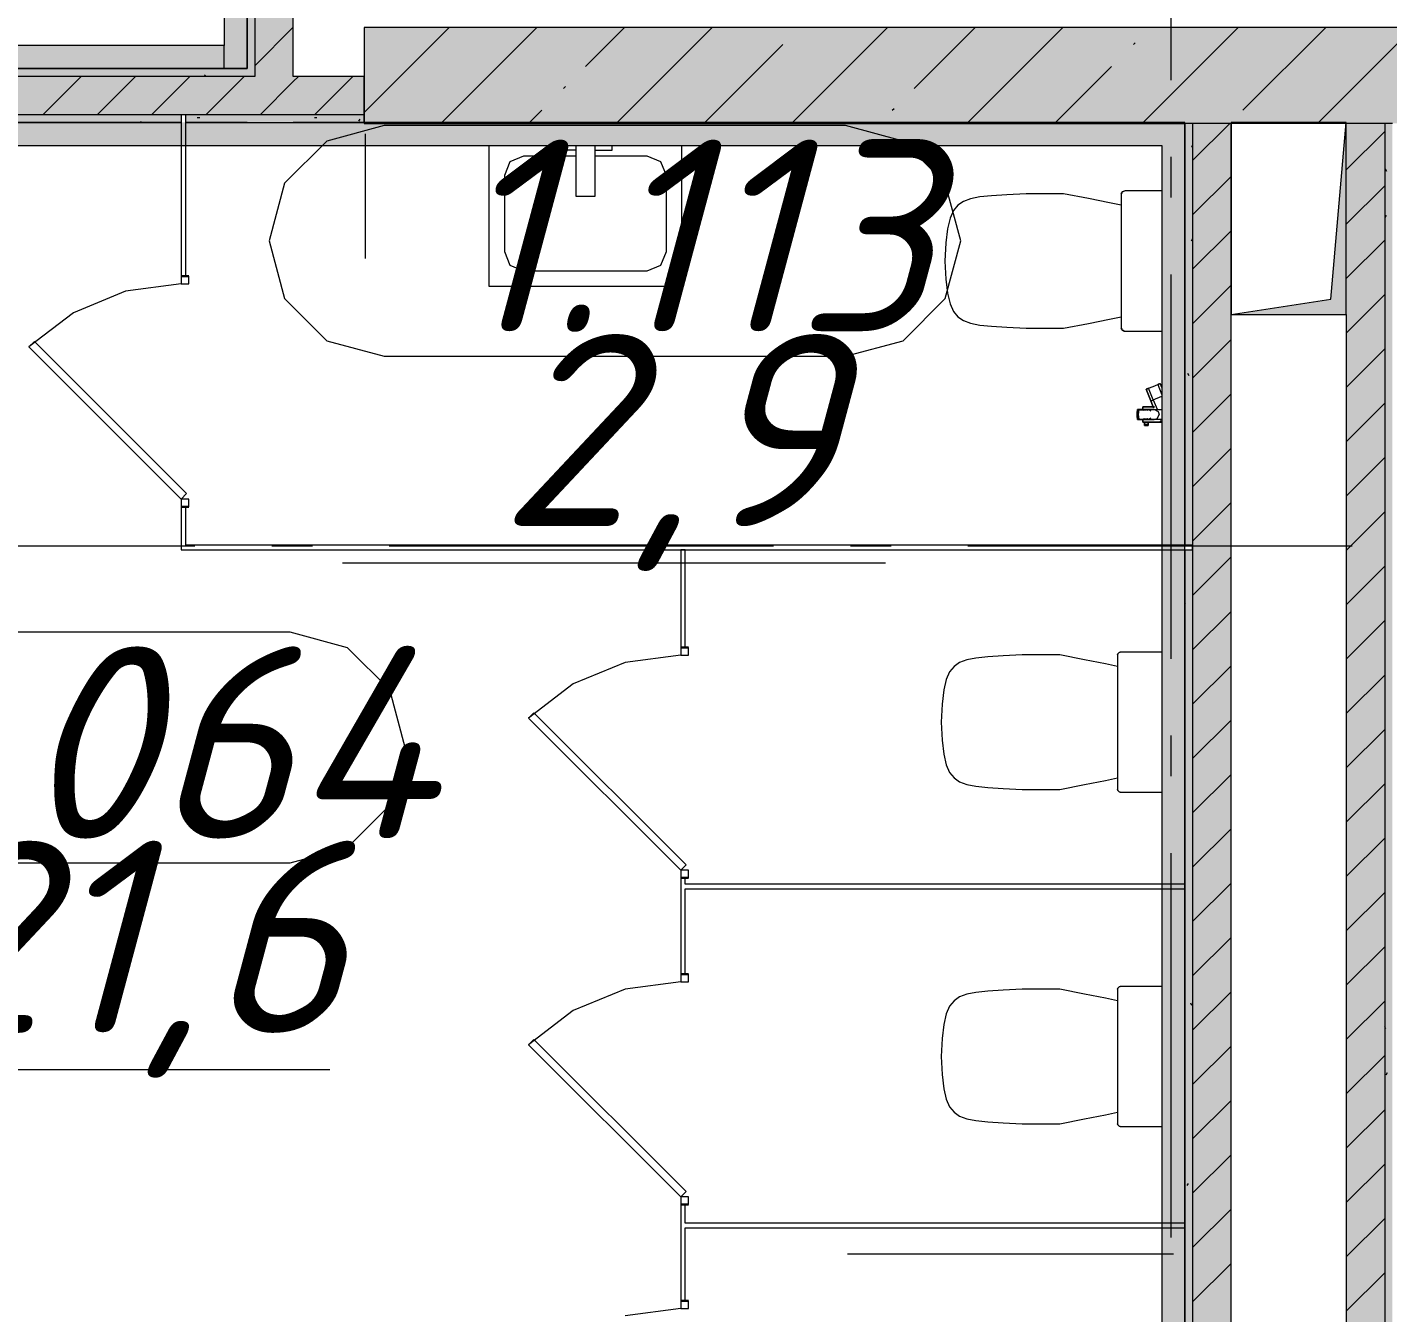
# Model space of a CAD drawing. Header units: millimetres. Extents: x -537608 to 253996, y -217170 to 186033.
# Drawn here: x -358903 to -355363, y -210244 to -206899 of the extents above; entities that cross this region are included whole.
import ezdxf

# ---------------------------------------------------------------- set-up
doc = ezdxf.new("R2010")
doc.units = ezdxf.units.MM
doc.layers.add('PDF _Геометрия', color=7, linetype='Continuous')
doc.layers.add('PDF _Текст', color=7, linetype='Continuous')
doc.layers.add('PDF _Сплошная заливка', color=7, linetype='Continuous', true_color=0xffffff)
doc.styles.add('PDF ISOCPEUR Italic', font='isocpeui.ttf')

msp = doc.modelspace()

# ---------------------------------------------------------------- hatches: boundary and pattern name
at = {"layer": 'PDF _Сплошная заливка', "transparency": 33554559}
for points in [[(-358310.864, -207127.0692), (-358210.8636, -207127.0692), (-358210.8636, -204249.6538), (-358310.864, -204249.6538), (-358310.864, -207027.0688)], [(-355471.0822, -207149.6537), (-355470.8583, -207149.6537), (-353126.1959, -207147.0659), (-353126.1959, -206899.6569), (-358026.2004, -206899.6569), (-358026.2004, -207149.6537), (-355510.8603, -207149.6537)], [(-355870.8601, -211749.6569), (-355770.8597, -211749.6569), (-355770.8597, -207149.6537), (-355870.8601, -207149.6537), (-355870.8601, -211396.9426)], [(-355470.8583, -211749.6569), (-355376.1973, -211749.6569), (-355376.1973, -211499.6558), (-355370.8579, -211499.6558), (-355370.8579, -207149.6537), (-355470.8583, -207149.6537), (-355470.8583, -211099.6583)], [(-355370.8579, -211499.6558), (-355350.8613, -211499.6558), (-355350.8613, -207149.6537), (-355370.8579, -207149.6537), (-355370.8579, -211232.1684)]]:
    msp.add_hatch(color=256, dxfattribs=at).paths.add_polyline_path(points)
at = {"layer": 'PDF _Сплошная заливка', "true_color": 0xb32d2d, "transparency": 33554559}
h = msp.add_hatch(color=15, dxfattribs=at)
h.paths.add_polyline_path([(-358390.8592, -207007.0678), (-358330.8606, -207007.0678), (-358330.8606, -206713.689), (-358390.8592, -206713.689), (-358390.8592, -206947.065)], flags=0)
h.paths.add_polyline_path([(-358377.1234, -204513.6879), (-358330.8606, -204513.6879), (-358330.8606, -204309.6524), (-358390.8592, -204309.6524), (-358390.8592, -204513.6879)], flags=0)
at = {"layer": 'PDF _Сплошная заливка', "true_color": 0x2254ff, "transparency": 33554559}
h = msp.add_hatch(color=160, dxfattribs=at)
h.paths.add_polyline_path([(-358390.8592, -207007.0678), (-358390.8592, -206947.065), (-359040.8621, -206947.065), (-359040.8621, -207007.0678)], flags=0)
h.paths.add_polyline_path([(-359990.8577, -207007.0678), (-359990.8577, -206947.065), (-360226.2015, -206947.065), (-360226.2015, -207007.0678), (-360063.662, -207007.0678)], flags=0)
at = {"layer": 'PDF _Сплошная заливка', "transparency": 33554559}
h = msp.add_hatch(color=256, dxfattribs=at)
h.paths.add_polyline_path([(-358330.8606, -207027.0688), (-358330.8606, -207007.0678), (-359040.8621, -207007.0678), (-359040.8621, -207027.0688), (-358377.1234, -207027.0688)], flags=0)
h.paths.add_polyline_path([(-359990.8577, -207027.0688), (-359990.8577, -207007.0678), (-360226.2015, -207007.0678), (-360226.2015, -207027.0688), (-360063.662, -207027.0688)], flags=0)
h = msp.add_hatch(color=256, dxfattribs=at)
h.paths.add_polyline_path([(-358310.864, -207127.0692), (-358310.864, -207027.0688), (-359040.8621, -207027.0688), (-359040.8621, -207127.0692), (-358330.8606, -207127.0692)], flags=0)
h.paths.add_polyline_path([(-360063.662, -207127.0692), (-359990.8577, -207127.0692), (-359990.8577, -207027.0688), (-360226.2015, -207027.0688), (-360226.2015, -207127.0692)], flags=0)
h = msp.add_hatch(color=256, dxfattribs=at)
h.paths.add_polyline_path([(-360063.662, -207147.0659), (-359990.8577, -207147.0659), (-359990.8577, -207127.0692), (-360226.2015, -207127.0692), (-360226.2015, -207147.0659)], flags=0)
h.paths.add_polyline_path([(-358310.864, -207147.0659), (-358210.8636, -207147.0659), (-358210.8636, -207127.0692), (-358490.8597, -207127.0692), (-358490.8597, -207147.0659), (-358330.8606, -207147.0659)], flags=0)
h.paths.add_polyline_path([(-358502.8559, -207147.0659), (-358502.8559, -207127.0692), (-359040.8621, -207127.0692), (-359040.8621, -207147.0659)], flags=0)
at = {"layer": 'PDF _Сплошная заливка', "true_color": 0x2254ff, "transparency": 33554559}
h = msp.add_hatch(color=160, dxfattribs=at)
h.paths.add_polyline_path([(-355890.8568, -207207.0687), (-355890.8568, -207147.0659), (-359040.8621, -207147.0659), (-359040.8621, -207207.0687), (-355950.8553, -207207.0687)], flags=0)
h.paths.add_polyline_path([(-359990.8577, -207207.0687), (-359990.8577, -207147.0659), (-360226.2015, -207147.0659), (-360226.2015, -207207.0687), (-360063.662, -207207.0687)], flags=0)

# ---------------------------------------------------------------- linework, layer by layer
at = {"layer": 'PDF _Геометрия', "lineweight": 9}
for p, q in [((-358310.864, -204249.6538), (-358310.864, -207027.0688)), ((-358210.8636, -207027.0688), (-358210.8636, -204899.6524)), ((-358390.8592, -206713.689), (-358390.8592, -206947.065)), ((-358330.8606, -206713.689), (-358330.8606, -207007.0678)), ((-358330.8606, -207007.0678), (-358330.8606, -206713.689)), ((-358310.864, -206999.4206), (-358210.8636, -206899.4201)), ((-358026.2004, -207120.7653), (-357805.0919, -206899.6569)), ((-353246.2016, -206899.6569), (-358026.2004, -206899.6569)), ((-358026.2004, -206899.6569), (-358026.2004, -207027.0688)), ((-357826.9917, -207149.6537), (-357576.9906, -206899.6569)), ((-357450.6036, -207001.3668), (-357348.8894, -206899.6569)), ((-357370.7979, -207149.6537), (-357120.7968, -206899.6569)), ((-356914.5954, -207149.6537), (-356664.5943, -206899.6569)), ((-356595.2347, -207058.39), (-356436.5017, -206899.6569)), ((-356458.4014, -207149.6537), (-356208.4004, -206899.6569)), ((-356002.199, -207149.6537), (-355752.2065, -206899.6569)), ((-355739.8658, -207115.4174), (-355524.1052, -206899.6569)), ((-355546.0051, -207149.6537), (-355296.004, -206899.6569)), ((-358390.8592, -206947.065), (-359040.8621, -206947.065)), ((-358390.8592, -207007.0678), (-358390.8592, -206947.065)), ((-357142.6966, -207149.6537), (-356937.3822, -206944.3436)), ((-356024.9859, -206944.3436), (-356020.2493, -206939.6028)), ((-358390.8592, -207007.0678), (-359040.8621, -207007.0678)), ((-359040.8621, -207007.0678), (-358390.8592, -207007.0678)), ((-358330.8606, -207007.0678), (-358390.8592, -207007.0678)), ((-358390.8592, -207007.0678), (-358330.8606, -207007.0678)), ((-356230.3002, -207149.6537), (-356082.0133, -207001.3668)), ((-358330.8606, -207027.0688), (-359040.8621, -207027.0688)), ((-358862.7697, -207127.0692), (-358762.7693, -207027.0688)), ((-358721.355, -207127.0692), (-358621.3545, -207027.0688)), ((-358579.9317, -207127.0692), (-358479.9312, -207027.0688)), ((-358438.5084, -207127.0692), (-358338.508, -207027.0688)), ((-358310.864, -207027.0688), (-358330.8606, -207027.0688)), ((-358297.0851, -207127.0692), (-358210.8636, -207040.8391)), ((-358210.8636, -207040.8391), (-358197.0847, -207027.0688)), ((-358026.2004, -207027.0688), (-358210.8636, -207027.0688)), ((-358155.6618, -207127.0692), (-358055.6614, -207027.0688)), ((-358026.2004, -207127.0692), (-358026.2004, -207027.0688)), ((-358026.2004, -207027.0688), (-358026.2004, -207127.0692)), ((-357507.6311, -207058.39), (-357502.8859, -207053.6491)), ((-356652.2621, -207115.4174), (-356647.517, -207110.6766)), ((-358502.8559, -207127.0692), (-359040.8621, -207127.0692)), ((-359040.8621, -207147.0659), (-358502.8559, -207147.0659)), ((-358502.8559, -207147.0659), (-359040.8621, -207147.0659)), ((-358490.8597, -207127.0692), (-358502.8559, -207127.0692)), ((-358490.8597, -207127.0692), (-358502.8559, -207127.0692)), ((-358502.8559, -207127.0692), (-358502.8559, -207147.0659)), ((-358502.8559, -207147.0659), (-358502.8559, -207547.0676)), ((-358330.8606, -207127.0692), (-358490.8597, -207127.0692)), ((-358490.8597, -207147.0659), (-358490.8597, -207127.0692)), ((-358330.8606, -207147.0659), (-358490.8597, -207147.0659)), ((-358490.8597, -207147.0659), (-358330.8606, -207147.0659)), ((-358490.8597, -207547.0676), (-358490.8597, -207147.0659)), ((-358310.864, -207127.0692), (-358330.8606, -207127.0692)), ((-358330.8606, -207147.0659), (-358310.864, -207147.0659)), ((-358210.8636, -207127.0692), (-358310.864, -207127.0692)), ((-358310.864, -207147.0659), (-358210.8636, -207147.0659)), ((-358026.2004, -207127.0692), (-358210.8636, -207127.0692)), ((-355890.8568, -207147.0659), (-358210.8636, -207147.0659)), ((-358210.8636, -207147.0659), (-358026.2004, -207147.0659)), ((-358026.2004, -207147.0659), (-358026.2004, -207127.0692)), ((-358026.2004, -207127.0692), (-358026.2004, -207147.0659)), ((-358026.2004, -207147.0659), (-358026.2004, -207149.6537)), ((-357598.8905, -207149.6537), (-357564.6499, -207115.4174)), ((-355890.8568, -207207.0687), (-355890.8568, -207147.0659)), ((-358026.2004, -207149.6537), (-355890.8568, -207149.6537)), ((-358024.3488, -207177.0651), (-358024.3488, -207500.6542)), ((-355870.8601, -207149.6537), (-355890.8568, -207149.6537)), ((-355890.8568, -207149.6537), (-355890.8568, -208247.0664)), ((-355870.8601, -207246.4247), (-355774.0891, -207149.6537)), ((-355770.8597, -207149.6537), (-355870.8601, -207149.6537)), ((-355870.8601, -207149.6537), (-355870.8601, -208247.0664)), ((-355770.8597, -211749.6569), (-355770.8597, -207149.6537)), ((-355470.8583, -207149.6537), (-355770.8597, -207149.6537)), ((-355370.8579, -207149.6537), (-355470.8583, -207149.6537)), ((-355470.8583, -207270.6885), (-355370.8579, -207170.6881)), ((-355350.8613, -207149.6537), (-355370.8579, -207149.6537)), ((-355370.8579, -207149.6537), (-355370.8579, -211499.6558)), ((-359040.8621, -207207.0687), (-355950.8553, -207207.0687)), ((-355950.8553, -207207.0687), (-355950.8553, -211689.6583)), ((-355890.8568, -211749.6569), (-355890.8568, -207207.0687)), ((-355870.8601, -207387.8437), (-355770.8597, -207287.8476)), ((-355470.8583, -207412.1118), (-355370.8579, -207312.1114)), ((-355870.8601, -207529.267), (-355770.8597, -207429.2665)), ((-355470.8583, -207553.5308), (-355370.8579, -207453.5303)), ((-358502.8559, -207567.0686), (-358647.8014, -207586.1481)), ((-358502.8559, -207547.0676), (-358502.8559, -207567.0686)), ((-358502.8559, -207567.0686), (-358482.8593, -207567.0686)), ((-358482.8593, -207567.0686), (-358482.8593, -207547.0676)), ((-355870.8601, -207670.6903), (-355770.8597, -207570.6899)), ((-358647.8014, -207586.1481), (-358782.8606, -207642.0948)), ((-355470.8583, -207694.9541), (-355370.8579, -207594.9537)), ((-358782.8606, -207642.0948), (-358898.836, -207731.0893)), ((-355470.8583, -207647.068), (-355470.8583, -210599.656)), ((-355870.8601, -207812.1093), (-355770.8597, -207712.1089)), ((-358884.6954, -207716.9444), (-358898.836, -207731.0893)), ((-358898.836, -207731.0893), (-358502.8559, -208127.0694)), ((-358488.7153, -208112.9244), (-358884.6954, -207716.9444)), ((-355470.8583, -207836.3731), (-355370.8579, -207736.3727)), ((-355870.8601, -207953.5326), (-355770.8597, -207853.5321)), ((-355470.8583, -207977.7964), (-355370.8579, -207877.7959)), ((-355870.8601, -208094.9515), (-355770.8597, -207994.9511)), ((-355470.8583, -208119.2153), (-355370.8579, -208019.2149)), ((-358502.8559, -208127.0694), (-358488.7153, -208112.9244)), ((-358482.8593, -208127.0694), (-358502.8559, -208127.0694)), ((-358502.8559, -208127.0694), (-358502.8559, -208147.066)), ((-358482.8593, -208147.066), (-358482.8593, -208127.0694)), ((-355870.8601, -208236.3749), (-355770.8597, -208136.3744)), ((-358502.8559, -208147.066), (-358502.8559, -208247.0664)), ((-358490.8597, -208247.0664), (-358490.8597, -208147.066)), ((-355470.8583, -208260.6386), (-355370.8579, -208160.6382)), ((-358502.8559, -208247.0664), (-358502.8559, -208259.067)), ((-355890.8568, -208247.0664), (-358490.8597, -208247.0664)), ((-355870.8601, -208247.0664), (-355890.8568, -208247.0664)), ((-355870.8601, -208247.0664), (-355870.8601, -208259.067)), ((-355870.8601, -208259.067), (-355870.8601, -208247.0664)), ((-358502.8559, -208259.067), (-355890.8568, -208259.067)), ((-357190.8625, -208259.067), (-357202.8588, -208259.067)), ((-357202.8588, -208259.067), (-357202.8588, -208513.0683)), ((-357190.8625, -208513.0683), (-357190.8625, -208259.067)), ((-355890.8568, -208259.067), (-355890.8568, -211749.6569)), ((-355890.8568, -208259.067), (-355870.8601, -208259.067)), ((-355870.8601, -208259.067), (-355870.8601, -211749.6569)), ((-355870.8601, -208377.7939), (-355770.8597, -208277.7977)), ((-355470.8583, -208402.0577), (-355370.8579, -208302.0615)), ((-355870.8601, -208519.2171), (-355770.8597, -208419.2167)), ((-355470.8583, -208543.4809), (-355370.8579, -208443.4805)), ((-357202.8588, -208513.0683), (-357202.8588, -208533.0692)), ((-357182.8621, -208533.0692), (-357182.8621, -208513.0683)), ((-357347.7957, -208552.1487), (-357482.8635, -208608.0954)), ((-357202.8588, -208533.0692), (-357347.7957, -208552.1487)), ((-357202.8588, -208533.0692), (-357182.8621, -208533.0692)), ((-355870.8601, -208660.6404), (-355770.8597, -208560.6399)), ((-355470.8583, -208684.9042), (-355370.8579, -208584.9038)), ((-357482.8635, -208608.0954), (-357598.8389, -208697.09)), ((-357584.6982, -208682.945), (-357598.8389, -208697.09)), ((-357598.8389, -208697.09), (-357202.8588, -209093.07)), ((-357188.7182, -209078.9251), (-357584.6982, -208682.945)), ((-355870.8601, -208802.0594), (-355770.8597, -208702.059)), ((-355470.8583, -208826.3232), (-355370.8579, -208726.3228)), ((-355870.8601, -208943.4827), (-355770.8597, -208843.4823)), ((-355470.8583, -208967.7465), (-355370.8579, -208867.7461)), ((-355870.8601, -209084.9017), (-355770.8597, -208984.9012)), ((-355470.8583, -209109.1655), (-355370.8579, -209009.1651)), ((-357202.8588, -209093.07), (-357188.7182, -209078.9251)), ((-357182.8621, -209093.07), (-357202.8588, -209093.07)), ((-357202.8588, -209093.07), (-357202.8588, -209113.0667)), ((-357182.8621, -209113.0667), (-357182.8621, -209093.07)), ((-357202.8588, -209113.0667), (-357202.8588, -209363.0677)), ((-357190.8625, -209129.0674), (-357190.8625, -209113.0667)), ((-355890.8568, -209129.0674), (-357190.8625, -209129.0674)), ((-355890.8568, -209141.0679), (-355890.8568, -209129.0674)), ((-355870.8601, -209226.325), (-355770.8597, -209126.3245)), ((-357190.8625, -209363.0677), (-357190.8625, -209141.0679)), ((-357190.8625, -209141.0679), (-355890.8568, -209141.0679)), ((-355470.8583, -209250.5888), (-355370.8579, -209150.5883)), ((-355870.8601, -209367.744), (-355770.8597, -209267.7435)), ((-355470.8583, -209392.0077), (-355370.8579, -209292.0116)), ((-357202.8588, -209363.0677), (-357202.8588, -209383.0687)), ((-357182.8621, -209383.0687), (-357182.8621, -209363.0677)), ((-357347.7957, -209402.1482), (-357482.8635, -209458.0949)), ((-357202.8588, -209383.0687), (-357347.7957, -209402.1482)), ((-357202.8588, -209383.0687), (-357182.8621, -209383.0687)), ((-355870.8601, -209509.1673), (-355770.8597, -209409.1668)), ((-355470.8583, -209533.4311), (-355370.8579, -209433.4306)), ((-357482.8635, -209458.0949), (-357598.8389, -209547.0894)), ((-357584.6982, -209532.9445), (-357598.8389, -209547.0894)), ((-357598.8389, -209547.0894), (-357202.8588, -209943.0695)), ((-357188.7182, -209928.9245), (-357584.6982, -209532.9445)), ((-355870.8601, -209650.5863), (-355770.8597, -209550.5901)), ((-355470.8583, -209674.8544), (-355370.8579, -209574.8539)), ((-355870.8601, -209792.0095), (-355770.8597, -209692.0091)), ((-355470.8583, -209816.2733), (-355370.8579, -209716.2729)), ((-355870.8601, -209933.4328), (-355770.8597, -209833.4324)), ((-355470.8583, -209957.6966), (-355370.8579, -209857.6962)), ((-357202.8588, -209943.0695), (-357188.7182, -209928.9245)), ((-357182.8621, -209943.0695), (-357202.8588, -209943.0695)), ((-357202.8588, -209943.0695), (-357202.8588, -209963.0661)), ((-357182.8621, -209963.0661), (-357182.8621, -209943.0695)), ((-357202.8588, -209963.0661), (-357202.8588, -210213.0672)), ((-357190.8625, -210011.0684), (-357190.8625, -209963.0661)), ((-355870.8601, -210074.8518), (-355770.8597, -209974.8514)), ((-355890.8568, -210011.0684), (-357190.8625, -210011.0684)), ((-355890.8568, -210023.069), (-355890.8568, -210011.0684)), ((-355470.8583, -210099.1156), (-355370.8579, -209999.1152)), ((-357190.8625, -210213.0672), (-357190.8625, -210023.069)), ((-357190.8625, -210023.069), (-355890.8568, -210023.069)), ((-355920.8604, -210091.7051), (-356768.892, -210091.7051)), ((-355870.8601, -210216.2751), (-355770.8597, -210116.2747)), ((-355470.8583, -210240.5389), (-355370.8579, -210140.5385)), ((-357202.8588, -210213.0672), (-357202.8588, -210233.0681)), ((-357182.8621, -210233.0681), (-357182.8621, -210213.0672)), ((-357202.8588, -210233.0681), (-357347.7957, -210252.1519)), ((-357202.8588, -210233.0681), (-357182.8621, -210233.0681))]:
    msp.add_line(p, q, dxfattribs=at)
at = {"layer": 'PDF _Геометрия', "color": 253, "lineweight": 9, "true_color": 0xaaaaaa}
for p, q in [((-355926.1997, -207036.7441), (-355926.1997, -206036.7441)), ((-355470.8583, -207147.0659), (-355770.8597, -207147.0659)), ((-355770.8597, -207147.0659), (-355770.8597, -207647.068)), ((-355510.8603, -207607.0662), (-355470.8583, -207147.0659)), ((-355470.8583, -207647.068), (-355470.8583, -207147.0659)), ((-357974.073, -207155.161), (-358124.0737, -207195.3523)), ((-356774.0763, -207155.161), (-357974.073, -207155.161)), ((-356624.0756, -207195.3523), (-356774.0763, -207155.161)), ((-358124.0737, -207195.3523), (-358233.883, -207305.1616)), ((-357700.8631, -207573.9538), (-357700.8631, -207207.0687)), ((-357520.8588, -207218.953), (-357520.8588, -207207.0687)), ((-357475.8621, -207218.953), (-357520.8588, -207218.953)), ((-357475.8621, -207207.0687), (-357475.8621, -207338.9673)), ((-357425.8618, -207338.9673), (-357425.8618, -207207.0687)), ((-357425.8618, -207218.953), (-357380.8565, -207218.953)), ((-357380.8565, -207218.953), (-357380.8565, -207207.0687)), ((-357200.8608, -207207.0687), (-357200.8608, -207573.9538)), ((-356514.2663, -207305.1616), (-356624.0756, -207195.3523)), ((-357660.8612, -207283.955), (-357646.2124, -207248.5992)), ((-357646.2124, -207248.5992), (-357610.8609, -207233.9548)), ((-357610.8609, -207233.9548), (-357475.8621, -207233.9548)), ((-357425.8618, -207233.9548), (-357290.863, -207233.9548)), ((-357290.863, -207233.9548), (-357255.5028, -207248.5992)), ((-357255.5028, -207248.5992), (-357240.8627, -207283.955)), ((-355926.1997, -207342.58), (-355926.1997, -207236.745)), ((-357660.8612, -207483.9559), (-357660.8612, -207283.955)), ((-357240.8627, -207283.955), (-357240.8627, -207483.9559)), ((-358233.883, -207305.1616), (-358274.0744, -207455.158)), ((-356474.075, -207455.158), (-356514.2663, -207305.1616)), ((-356051.6653, -207326.4372), (-356053.7321, -207328.026)), ((-356053.7321, -207328.026), (-356051.6653, -207326.4372)), ((-356049.254, -207325.4381), (-356051.6653, -207326.4372)), ((-356051.6653, -207326.4372), (-356049.254, -207325.4381)), ((-356046.6618, -207325.098), (-356049.254, -207325.4381)), ((-355950.8553, -207325.098), (-356046.6618, -207325.098)), ((-357475.8621, -207338.9673), (-357425.8618, -207338.9673)), ((-356467.0477, -207352.4663), (-356481.507, -207362.3656)), ((-356448.6357, -207345.6286), (-356467.0477, -207352.4663)), ((-356424.712, -207341.0342), (-356448.6357, -207345.6286)), ((-356393.7267, -207337.8736), (-356424.712, -207341.0342)), ((-356354.1037, -207335.3331), (-356393.7267, -207337.8736)), ((-356304.293, -207332.5989), (-356354.1037, -207335.3331)), ((-356206.48, -207332.5989), (-356304.293, -207332.5989)), ((-356142.0377, -207345.0989), (-356206.48, -207332.5989)), ((-356087.2321, -207355.9714), (-356142.0377, -207345.0989)), ((-356056.6601, -207362.5077), (-356087.2321, -207355.9714)), ((-356056.3243, -207332.5085), (-356056.6601, -207335.0963)), ((-356056.6601, -207335.0963), (-356056.6601, -207680.0987)), ((-356055.3253, -207330.0972), (-356056.3243, -207332.5085)), ((-356056.3243, -207332.5085), (-356055.3253, -207330.0972)), ((-356053.7321, -207328.026), (-356055.3253, -207330.0972)), ((-356055.3253, -207330.0972), (-356053.7321, -207328.026)), ((-356501.8739, -207396.4727), (-356508.3672, -207423.8971)), ((-356493.0124, -207376.5019), (-356501.8739, -207396.4727)), ((-356481.507, -207362.3656), (-356493.0124, -207376.5019)), ((-356508.3672, -207423.8971), (-356512.7851, -207460.3983)), ((-358274.0744, -207455.158), (-358233.883, -207605.1586)), ((-356512.7851, -207460.3983), (-356515.3945, -207507.5997)), ((-356514.2663, -207605.1586), (-356474.075, -207455.158)), ((-357646.2124, -207519.3117), (-357660.8612, -207483.9559)), ((-357240.8627, -207483.9559), (-357255.5028, -207519.3117)), ((-357610.8609, -207533.9561), (-357646.2124, -207519.3117)), ((-357290.863, -207533.9561), (-357610.8609, -207533.9561)), ((-357255.5028, -207519.3117), (-357290.863, -207533.9561)), ((-356515.3945, -207507.5997), (-356512.7851, -207554.7967)), ((-357200.8608, -207573.9538), (-357700.8631, -207573.9538)), ((-356512.7851, -207554.7967), (-356508.3672, -207591.2979)), ((-355926.1997, -208542.581), (-355926.1997, -207542.5809)), ((-358233.883, -207605.1586), (-358124.0737, -207714.968)), ((-356624.0756, -207714.968), (-356514.2663, -207605.1586)), ((-356508.3672, -207591.2979), (-356501.8739, -207618.7223)), ((-355770.8597, -207647.068), (-355510.8603, -207607.0662)), ((-356501.8739, -207618.7223), (-356493.0124, -207638.6931)), ((-356493.0124, -207638.6931), (-356481.507, -207652.8294)), ((-356481.507, -207652.8294), (-356467.0477, -207662.7286)), ((-356467.0477, -207662.7286), (-356448.6357, -207669.5664)), ((-356448.6357, -207669.5664), (-356424.712, -207674.1609)), ((-356424.712, -207674.1609), (-356393.7267, -207677.3214)), ((-356393.7267, -207677.3214), (-356354.1037, -207679.8619)), ((-356354.1037, -207679.8619), (-356304.293, -207682.5962)), ((-356206.48, -207682.5962), (-356142.0377, -207670.0961)), ((-356142.0377, -207670.0961), (-356087.2321, -207659.2237)), ((-356087.2321, -207659.2237), (-356056.6601, -207652.6873)), ((-356056.6601, -207680.0987), (-356056.3243, -207682.6865)), ((-355770.8597, -207647.068), (-355470.8583, -207647.068)), ((-358124.0737, -207714.968), (-357974.073, -207755.1593)), ((-356774.0763, -207755.1593), (-356624.0756, -207714.968)), ((-356304.293, -207682.5962), (-356206.48, -207682.5962)), ((-356056.3243, -207682.6865), (-356055.3253, -207685.0979)), ((-356055.3253, -207685.0979), (-356056.3243, -207682.6865)), ((-356055.3253, -207685.0979), (-356053.7321, -207687.169)), ((-356053.7321, -207687.169), (-356055.3253, -207685.0979)), ((-356053.7321, -207687.169), (-356051.6653, -207688.7579)), ((-356051.6653, -207688.7579), (-356053.7321, -207687.169)), ((-356051.6653, -207688.7579), (-356049.254, -207689.7569)), ((-356049.254, -207689.7569), (-356051.6653, -207688.7579)), ((-356049.254, -207689.7569), (-356046.6618, -207690.097)), ((-356046.6618, -207690.097), (-355950.8553, -207690.097)), ((-357974.073, -207755.1593), (-356774.0763, -207755.1593)), ((-355991.6322, -207841.1268), (-355992.0973, -207841.3162)), ((-355992.0973, -207841.3162), (-355991.6322, -207841.1268)), ((-355992.0973, -207841.3162), (-355979.8169, -207871.7289)), ((-355979.8169, -207871.7289), (-355992.0973, -207841.3162)), ((-355990.8228, -207840.7995), (-355991.6322, -207841.1268)), ((-355991.6322, -207841.1268), (-355990.8228, -207840.7995)), ((-355989.7291, -207840.3561), (-355990.8228, -207840.7995)), ((-355990.8228, -207840.7995), (-355989.7291, -207840.3561)), ((-355988.4114, -207839.8264), (-355989.7291, -207840.3561)), ((-355989.7291, -207840.3561), (-355988.4114, -207839.8264)), ((-355986.9646, -207839.2409), (-355988.4114, -207839.8264)), ((-355988.4114, -207839.8264), (-355986.9646, -207839.2409)), ((-355985.4834, -207838.6423), (-355986.9646, -207839.2409)), ((-355986.9646, -207839.2409), (-355985.4834, -207838.6423)), ((-355985.4834, -207838.6423), (-355973.5561, -207833.824)), ((-355973.2374, -207868.9387), (-355985.4834, -207838.6423)), ((-355973.5561, -207833.824), (-355961.6373, -207829.01)), ((-355961.6373, -207829.01), (-355960.1474, -207828.4071)), ((-355960.1474, -207828.4071), (-355961.6373, -207829.01)), ((-355961.6373, -207829.01), (-355950.8553, -207855.6765)), ((-355960.1474, -207828.4071), (-355958.7006, -207827.8258)), ((-355958.7006, -207827.8258), (-355960.1474, -207828.4071)), ((-355958.7006, -207827.8258), (-355957.3917, -207827.2919)), ((-355957.3917, -207827.2919), (-355958.7006, -207827.8258)), ((-355957.3917, -207827.2919), (-355956.2894, -207826.8484)), ((-355956.2894, -207826.8484), (-355957.3917, -207827.2919)), ((-355956.2894, -207826.8484), (-355955.4798, -207826.5212)), ((-355955.4798, -207826.5212), (-355956.2894, -207826.8484)), ((-355955.4798, -207826.5212), (-355955.0148, -207826.3317)), ((-355955.0148, -207826.3317), (-355955.4798, -207826.5212)), ((-355955.0148, -207826.3317), (-355950.8553, -207836.6185)), ((-355950.8553, -207836.6185), (-355955.0148, -207826.3317)), ((-356000.6402, -207887.5746), (-356000.6402, -207887.0666)), ((-356000.6402, -207887.0666), (-356000.6402, -207887.5746)), ((-355970.0252, -207887.0666), (-356000.6402, -207887.0666)), ((-356000.6402, -207887.0666), (-355970.0252, -207887.0666)), ((-356000.6402, -207888.4444), (-356000.6402, -207887.5746)), ((-356000.6402, -207887.5746), (-356000.6402, -207888.4444)), ((-356000.6402, -207889.6286), (-356000.6402, -207888.4444)), ((-356000.6402, -207888.4444), (-356000.6402, -207889.6286)), ((-356000.6402, -207891.0496), (-356000.6402, -207889.6286)), ((-356000.6402, -207891.0496), (-356000.6402, -207892.6082)), ((-356000.6402, -207892.6082), (-356000.6402, -207891.0496)), ((-356000.6402, -207892.6082), (-356000.6402, -207894.21)), ((-356000.6402, -207894.21), (-356000.6402, -207892.6082)), ((-355979.3432, -207871.5394), (-355979.8169, -207871.7289)), ((-355979.8169, -207871.7289), (-355979.3432, -207871.5394)), ((-355979.326, -207871.5308), (-355979.791, -207871.7289)), ((-355979.791, -207871.7289), (-355979.326, -207871.5308)), ((-355979.791, -207871.7289), (-355972.204, -207889.6286)), ((-355972.204, -207889.6286), (-355979.791, -207871.7289)), ((-355978.5337, -207871.2122), (-355979.3432, -207871.5394)), ((-355979.3432, -207871.5394), (-355978.5337, -207871.2122)), ((-355978.5251, -207871.1906), (-355979.326, -207871.5308)), ((-355979.326, -207871.5308), (-355978.5251, -207871.1906)), ((-355977.44, -207870.7687), (-355978.5337, -207871.2122)), ((-355978.5337, -207871.2122), (-355977.44, -207870.7687)), ((-355977.4314, -207870.7257), (-355978.5251, -207871.1906)), ((-355978.5251, -207871.1906), (-355977.4314, -207870.7257)), ((-355977.4314, -207870.7257), (-355976.131, -207870.1745)), ((-355976.131, -207870.1745), (-355974.6928, -207869.563)), ((-355974.6928, -207869.563), (-355973.2202, -207868.9387)), ((-355973.2202, -207868.9387), (-355950.8553, -207859.4614)), ((-355973.2202, -207868.9387), (-355962.8947, -207893.3015)), ((-356015.3923, -207907.1278), (-356015.1856, -207902.6927)), ((-356015.1856, -207911.5586), (-356015.3923, -207907.1278)), ((-356015.1856, -207902.6927), (-356014.7636, -207899.7475)), ((-356014.7636, -207914.5038), (-356015.1856, -207911.5586)), ((-356014.7636, -207899.7475), (-356014.0144, -207897.4481)), ((-356014.0144, -207916.8032), (-356014.7636, -207914.5038)), ((-356011.8615, -207893.7235), (-356014.2727, -207893.7235)), ((-356014.2727, -207894.1799), (-356014.2727, -207893.7235)), ((-356014.2727, -207893.7235), (-356014.2727, -207894.1799)), ((-356014.2727, -207895.5104), (-356014.2727, -207894.1799)), ((-356014.2727, -207894.1799), (-356014.2727, -207895.5104)), ((-356014.2727, -207897.6332), (-356014.2727, -207895.5104)), ((-356014.2727, -207895.5104), (-356014.2727, -207897.6332)), ((-356014.2727, -207900.3977), (-356014.2727, -207897.6332)), ((-356014.2727, -207897.6332), (-356014.2727, -207900.3977)), ((-356014.2727, -207903.6142), (-356014.2727, -207900.3977)), ((-356014.2727, -207900.3977), (-356014.2727, -207903.6142)), ((-356014.2727, -207907.0675), (-356014.2727, -207903.6142)), ((-356014.2727, -207903.6142), (-356014.2727, -207907.0675)), ((-356014.2727, -207910.5208), (-356014.2727, -207907.0675)), ((-356014.2727, -207907.0675), (-356014.2727, -207910.5208)), ((-356014.2727, -207913.7374), (-356014.2727, -207910.5208)), ((-356014.2727, -207910.5208), (-356014.2727, -207913.7374)), ((-356014.2727, -207916.5017), (-356014.2727, -207913.7374)), ((-356014.2727, -207913.7374), (-356014.2727, -207916.5017)), ((-356014.2727, -207918.6246), (-356014.2727, -207916.5017)), ((-356014.2727, -207916.5017), (-356014.2727, -207918.6246)), ((-356014.2727, -207919.9551), (-356014.2727, -207918.6246)), ((-356014.2727, -207918.6246), (-356014.2727, -207919.9551)), ((-356014.2727, -207920.4115), (-356014.2727, -207919.9551)), ((-356014.2727, -207919.9551), (-356014.2727, -207920.4115)), ((-356014.2727, -207920.4115), (-356011.8615, -207920.4115)), ((-356014.0144, -207897.4481), (-356009.9152, -207897.4481)), ((-356009.9152, -207897.4481), (-356014.0144, -207897.4481)), ((-356009.9152, -207916.8032), (-356014.0144, -207916.8032)), ((-356014.0144, -207916.8032), (-356009.9152, -207916.8032)), ((-356011.8615, -207893.4049), (-355971.8595, -207893.4049)), ((-356011.8615, -207897.405), (-356011.8615, -207893.4049)), ((-356011.8615, -207893.4049), (-356011.8615, -207897.405)), ((-356011.8615, -207894.1799), (-356011.8615, -207893.7235)), ((-356011.8615, -207893.7235), (-356011.8615, -207894.1799)), ((-356011.8615, -207895.5104), (-356011.8615, -207894.1799)), ((-356011.8615, -207894.1799), (-356011.8615, -207895.5104)), ((-356011.8615, -207897.6332), (-356011.8615, -207895.5104)), ((-356011.8615, -207895.5104), (-356011.8615, -207897.6332)), ((-356011.8615, -207907.0675), (-356011.8615, -207897.405)), ((-356011.8615, -207900.3977), (-356011.8615, -207903.6142)), ((-356011.8615, -207916.73), (-356011.8615, -207907.0675)), ((-356011.8615, -207910.5208), (-356011.8615, -207913.7374)), ((-356011.8615, -207918.6246), (-356011.8615, -207916.5017)), ((-356011.8615, -207916.5017), (-356011.8615, -207918.6246)), ((-356011.8615, -207916.73), (-356011.8615, -207920.7302)), ((-356011.8615, -207920.7302), (-356011.8615, -207916.73)), ((-356011.8615, -207919.9551), (-356011.8615, -207918.6246)), ((-356011.8615, -207918.6246), (-356011.8615, -207919.9551)), ((-356011.8615, -207920.4115), (-356011.8615, -207919.9551)), ((-356011.8615, -207919.9551), (-356011.8615, -207920.4115)), ((-355971.8595, -207920.7302), (-356011.8615, -207920.7302)), ((-356009.9152, -207895.2047), (-355992.0973, -207895.2047)), ((-355992.0973, -207895.2047), (-356009.9152, -207895.2047)), ((-356009.9152, -207895.2047), (-356009.9152, -207895.6095)), ((-356009.9152, -207895.6095), (-356009.9152, -207896.7936)), ((-356009.9152, -207917.3414), (-356009.9152, -207918.5255)), ((-356009.9152, -207918.5255), (-356009.9152, -207918.9303)), ((-356009.9152, -207918.9303), (-355992.0973, -207918.9303)), ((-356009.9152, -207918.9303), (-355992.0973, -207918.9303)), ((-355988.4545, -207894.21), (-356000.6402, -207894.21)), ((-356000.6402, -207894.21), (-355988.4545, -207894.21)), ((-356000.6402, -207921.5267), (-356000.6402, -207919.9249)), ((-356000.6402, -207919.9249), (-356000.6402, -207921.5267)), ((-355988.4545, -207919.9249), (-356000.6402, -207919.9249)), ((-356000.6402, -207919.9249), (-355988.4545, -207919.9249)), ((-356000.6402, -207923.0855), (-356000.6402, -207921.5267)), ((-356000.6402, -207921.5267), (-356000.6402, -207923.0855)), ((-356000.6402, -207924.5065), (-356000.6402, -207923.0855)), ((-356000.6402, -207924.5065), (-356000.6402, -207925.6905)), ((-356000.6402, -207925.6905), (-356000.6402, -207924.5065)), ((-356000.6402, -207925.6905), (-356000.6402, -207926.5603)), ((-356000.6402, -207926.5603), (-356000.6402, -207925.6905)), ((-356000.6402, -207926.5603), (-356000.6402, -207927.0685)), ((-356000.6402, -207927.0685), (-356000.6402, -207926.5603)), ((-355950.8553, -207927.0685), (-356000.6402, -207927.0685)), ((-356000.6402, -207927.0685), (-355950.8553, -207927.0685)), ((-355995.4904, -207895.6095), (-355998.3495, -207896.7979)), ((-355998.3495, -207917.3371), (-355995.4904, -207918.5255)), ((-355996.0071, -207933.0063), (-355996.0071, -207927.0685)), ((-355996.0071, -207927.0685), (-355996.0071, -207935.3315)), ((-355986.5341, -207927.0685), (-355996.0071, -207927.0685)), ((-355996.0071, -207927.0685), (-355986.5341, -207927.0685)), ((-355992.416, -207895.2047), (-355995.4904, -207895.6095)), ((-355995.4904, -207918.5255), (-355992.416, -207918.926)), ((-355992.416, -207918.926), (-355995.4904, -207918.5255)), ((-355989.3502, -207895.6095), (-355992.416, -207895.2047)), ((-355989.3502, -207918.5255), (-355992.416, -207918.926)), ((-355992.416, -207918.926), (-355989.3502, -207918.5255)), ((-355992.0973, -207918.9303), (-355992.0973, -207918.5255)), ((-355986.491, -207896.7979), (-355989.3502, -207895.6095)), ((-355989.3502, -207918.5255), (-355986.491, -207917.3371)), ((-355985.1303, -207894.645), (-355988.4545, -207894.21)), ((-355988.4545, -207894.21), (-355950.8553, -207894.21)), ((-355988.4545, -207894.21), (-355985.1303, -207894.645)), ((-355988.4545, -207919.9249), (-355985.1303, -207919.4901)), ((-355985.1303, -207919.4901), (-355988.4545, -207919.9249)), ((-355950.8553, -207919.9249), (-355988.4545, -207919.9249)), ((-355986.5341, -207935.3315), (-355986.5341, -207927.0685)), ((-355986.5341, -207927.0685), (-355986.5341, -207933.0063)), ((-355982.0301, -207895.9324), (-355985.1303, -207894.645)), ((-355985.1303, -207894.645), (-355982.0301, -207895.9324)), ((-355985.1303, -207919.4901), (-355982.0301, -207918.2026)), ((-355982.0301, -207918.2026), (-355985.1303, -207919.4901)), ((-355982.0301, -207895.9324), (-355979.3604, -207897.9734)), ((-355979.3604, -207916.1616), (-355982.0301, -207918.2026)), ((-355971.8595, -207893.4049), (-355960.6125, -207899.304)), ((-355964.0917, -207918.3102), (-355971.8595, -207920.7302)), ((-355958.1926, -207907.0675), (-355964.0917, -207918.3102)), ((-355960.6125, -207899.304), (-355958.1926, -207907.0675)), ((-355956.0051, -207926.5603), (-355956.3324, -207927.0685)), ((-355956.3324, -207927.0685), (-355956.0051, -207926.5603)), ((-355956.3324, -207927.0685), (-355950.8553, -207927.0685)), ((-355950.8553, -207927.0685), (-355956.3324, -207927.0685)), ((-355955.4282, -207925.6905), (-355956.0051, -207926.5603)), ((-355956.0051, -207926.5603), (-355955.4282, -207925.6905)), ((-355954.6359, -207924.5065), (-355955.4282, -207925.6905)), ((-355955.4282, -207925.6905), (-355954.6359, -207924.5065)), ((-355953.6972, -207923.0855), (-355954.6359, -207924.5065)), ((-355952.6638, -207921.5267), (-355953.6972, -207923.0855)), ((-355996.0071, -207935.3315), (-355996.0071, -207933.0063)), ((-355986.5341, -207933.0063), (-355996.0071, -207933.0063)), ((-355996.0071, -207933.0063), (-355986.5341, -207933.0063)), ((-355986.5341, -207935.3315), (-355996.0071, -207935.3315)), ((-355996.0071, -207935.3315), (-355986.5341, -207935.3315)), ((-355986.5341, -207933.0063), (-355986.5341, -207935.3315)), ((-358467.1341, -208249.6543), (-359467.1299, -208249.6543)), ((-358161.294, -208249.6543), (-358267.1332, -208249.6543)), ((-356961.2972, -208249.6543), (-357961.2931, -208249.6543)), ((-356655.4657, -208249.6543), (-356761.2963, -208249.6543)), ((-355455.4604, -208249.6543), (-356455.4648, -208249.6543)), ((-358083.1159, -208293.1956), (-356670.2006, -208293.1956)), ((-358219.484, -208473.7381), (-359419.4894, -208473.7381)), ((-358069.4833, -208513.9295), (-358219.484, -208473.7381)), ((-357959.6741, -208623.7388), (-358069.4833, -208513.9295)), ((-356065.3236, -208530.0982), (-356066.3226, -208532.5095)), ((-356066.3226, -208532.5095), (-356065.3236, -208530.0982)), ((-356063.7304, -208528.027), (-356065.3236, -208530.0982)), ((-356065.3236, -208530.0982), (-356063.7304, -208528.027)), ((-356061.6636, -208526.4381), (-356063.7304, -208528.027)), ((-356063.7304, -208528.027), (-356061.6636, -208526.4381)), ((-356059.2522, -208525.4392), (-356061.6636, -208526.4381)), ((-356061.6636, -208526.4381), (-356059.2522, -208525.4392)), ((-356056.6601, -208525.099), (-356059.2522, -208525.4392)), ((-355950.8553, -208525.099), (-356056.6601, -208525.099)), ((-356491.5139, -208562.3667), (-356503.0107, -208576.503)), ((-356477.0461, -208552.4674), (-356491.5139, -208562.3667)), ((-356458.634, -208545.6296), (-356477.0461, -208552.4674)), ((-356434.7104, -208541.0351), (-356458.634, -208545.6296)), ((-356403.725, -208537.8747), (-356434.7104, -208541.0351)), ((-356364.1107, -208535.3342), (-356403.725, -208537.8747)), ((-356314.2913, -208532.5999), (-356364.1107, -208535.3342)), ((-356216.4869, -208532.5999), (-356314.2913, -208532.5999)), ((-356152.036, -208545.1), (-356216.4869, -208532.5999)), ((-356097.2304, -208555.9723), (-356152.036, -208545.1)), ((-356066.6671, -208562.5088), (-356097.2304, -208555.9723)), ((-356066.3226, -208532.5095), (-356066.6671, -208535.0973)), ((-356066.6671, -208535.0973), (-356066.6671, -208880.0997)), ((-356511.8723, -208596.4738), (-356518.3742, -208623.8981)), ((-356503.0107, -208576.503), (-356511.8723, -208596.4738)), ((-357919.4827, -208773.7351), (-357959.6741, -208623.7388)), ((-356518.3742, -208623.8981), (-356522.7834, -208660.3993)), ((-356522.7834, -208660.3993), (-356525.3928, -208707.5963)), ((-356525.3928, -208707.5963), (-356522.7834, -208754.7978)), ((-355926.1997, -208848.4125), (-355926.1997, -208742.5776)), ((-357959.6741, -208923.7358), (-357919.4827, -208773.7351)), ((-356522.7834, -208754.7978), (-356518.3742, -208791.299)), ((-356518.3742, -208791.299), (-356511.8723, -208818.7233)), ((-356511.8723, -208818.7233), (-356503.0107, -208838.6941)), ((-356503.0107, -208838.6941), (-356491.5139, -208852.8304)), ((-356491.5139, -208852.8304), (-356477.0461, -208862.7297)), ((-356477.0461, -208862.7297), (-356458.634, -208869.5675)), ((-356458.634, -208869.5675), (-356434.7104, -208874.1618)), ((-356434.7104, -208874.1618), (-356403.725, -208877.3224)), ((-356403.725, -208877.3224), (-356364.1107, -208879.8629)), ((-356364.1107, -208879.8629), (-356314.2913, -208882.5971)), ((-356314.2913, -208882.5971), (-356216.4869, -208882.5971)), ((-356216.4869, -208882.5971), (-356152.036, -208870.0971)), ((-356152.036, -208870.0971), (-356097.2304, -208859.2246)), ((-356097.2304, -208859.2246), (-356066.6671, -208852.6883)), ((-356066.6671, -208880.0997), (-356066.3226, -208882.6876)), ((-356066.3226, -208882.6876), (-356065.3236, -208885.0989)), ((-356065.3236, -208885.0989), (-356066.3226, -208882.6876)), ((-356065.3236, -208885.0989), (-356063.7304, -208887.17)), ((-356063.7304, -208887.17), (-356065.3236, -208885.0989)), ((-356063.7304, -208887.17), (-356061.6636, -208888.7589)), ((-356061.6636, -208888.7589), (-356063.7304, -208887.17)), ((-356061.6636, -208888.7589), (-356059.2522, -208889.7579)), ((-356059.2522, -208889.7579), (-356061.6636, -208888.7589)), ((-356059.2522, -208889.7579), (-356056.6601, -208890.098)), ((-356056.6601, -208890.098), (-355950.8553, -208890.098)), ((-358069.4833, -209033.5451), (-357959.6741, -208923.7358)), ((-358219.484, -209073.7365), (-358069.4833, -209033.5451)), ((-355926.1997, -210048.4136), (-355926.1997, -209048.4134)), ((-359419.4894, -209073.7365), (-358219.484, -209073.7365)), ((-356434.7104, -209411.0356), (-356458.634, -209415.63)), ((-356403.725, -209407.8751), (-356434.7104, -209411.0356)), ((-356364.1107, -209405.3345), (-356403.725, -209407.8751)), ((-356314.2913, -209402.6003), (-356364.1107, -209405.3345)), ((-356216.4869, -209402.6003), (-356314.2913, -209402.6003)), ((-356152.036, -209415.1004), (-356216.4869, -209402.6003)), ((-356097.2304, -209425.9728), (-356152.036, -209415.1004)), ((-356066.3226, -209402.5099), (-356066.6671, -209405.0977)), ((-356066.6671, -209405.0977), (-356066.6671, -209750.1001)), ((-356065.3236, -209400.0985), (-356066.3226, -209402.5099)), ((-356066.3226, -209402.5099), (-356065.3236, -209400.0985)), ((-356063.7304, -209398.0274), (-356065.3236, -209400.0985)), ((-356065.3236, -209400.0985), (-356063.7304, -209398.0274)), ((-356061.6636, -209396.4385), (-356063.7304, -209398.0274)), ((-356063.7304, -209398.0274), (-356061.6636, -209396.4385)), ((-356059.2522, -209395.4396), (-356061.6636, -209396.4385)), ((-356061.6636, -209396.4385), (-356059.2522, -209395.4396)), ((-356056.6601, -209395.0994), (-356059.2522, -209395.4396)), ((-355950.8553, -209395.0994), (-356056.6601, -209395.0994)), ((-356503.0107, -209446.5033), (-356511.8723, -209466.4741)), ((-356491.5139, -209432.3671), (-356503.0107, -209446.5033)), ((-356477.0461, -209422.4678), (-356491.5139, -209432.3671)), ((-356458.634, -209415.63), (-356477.0461, -209422.4678)), ((-356066.6671, -209432.5092), (-356097.2304, -209425.9728)), ((-356511.8723, -209466.4741), (-356518.3742, -209493.8985)), ((-356518.3742, -209493.8985), (-356522.7834, -209530.3997)), ((-356522.7834, -209530.3997), (-356525.3928, -209577.5968)), ((-356525.3928, -209577.5968), (-356522.7834, -209624.7982)), ((-359528.5236, -209611.7728), (-358115.6083, -209611.7728)), ((-356522.7834, -209624.7982), (-356518.3742, -209661.2993)), ((-356518.3742, -209661.2993), (-356511.8723, -209688.7237)), ((-356511.8723, -209688.7237), (-356503.0107, -209708.6945)), ((-356503.0107, -209708.6945), (-356491.5139, -209722.8308)), ((-356491.5139, -209722.8308), (-356477.0461, -209732.7301)), ((-356477.0461, -209732.7301), (-356458.634, -209739.5679)), ((-356152.036, -209740.0975), (-356097.2304, -209729.2251)), ((-356097.2304, -209729.2251), (-356066.6671, -209722.6887)), ((-356458.634, -209739.5679), (-356434.7104, -209744.1623)), ((-356434.7104, -209744.1623), (-356403.725, -209747.3228)), ((-356403.725, -209747.3228), (-356364.1107, -209749.8633)), ((-356364.1107, -209749.8633), (-356314.2913, -209752.5975)), ((-356314.2913, -209752.5975), (-356216.4869, -209752.5975)), ((-356216.4869, -209752.5975), (-356152.036, -209740.0975)), ((-356066.6671, -209750.1001), (-356066.3226, -209752.688)), ((-356066.3226, -209752.688), (-356065.3236, -209755.0993)), ((-356065.3236, -209755.0993), (-356066.3226, -209752.688)), ((-356065.3236, -209755.0993), (-356063.7304, -209757.1704)), ((-356063.7304, -209757.1704), (-356065.3236, -209755.0993)), ((-356063.7304, -209757.1704), (-356061.6636, -209758.7593)), ((-356061.6636, -209758.7593), (-356063.7304, -209757.1704)), ((-356061.6636, -209758.7593), (-356059.2522, -209759.7583)), ((-356059.2522, -209759.7583), (-356061.6636, -209758.7593)), ((-356059.2522, -209759.7583), (-356056.6601, -209760.0985)), ((-356056.6601, -209760.0985), (-355950.8553, -209760.0985))]:
    msp.add_line(p, q, dxfattribs=at)
at = {"layer": 'PDF _Геометрия', "color": 8, "lineweight": 9, "true_color": 0x787878}
for p, q in [((-358440.3599, -207022.9954), (-358442.711, -207027.0688)), ((-358606.7059, -207147.0659), (-358608.032, -207144.7708)), ((-358461.0025, -207134.2989), (-358454.2939, -207134.2989)), ((-358156.2043, -207134.2989), (-358149.4958, -207134.2989)), ((-358037.6024, -207138.2043), (-358040.9524, -207144.013)), ((-355870.8601, -207212.0851), (-355873.0992, -207208.2055)), ((-355365.3894, -207274.7792), (-355368.748, -207268.9704)), ((-355367.0859, -207389.5359), (-355370.436, -207395.3446)), ((-355871.4371, -207450.3009), (-355874.7957, -207456.1096)), ((-355879.7131, -207806.3566), (-355883.0631, -207800.5479)), ((-355889.677, -208398.6947), (-355890.8568, -208396.6451)), ((-355872.4189, -209444.5916), (-355875.7688, -209438.7828)), ((-355368.0591, -209505.3565), (-355370.8579, -209500.5124)), ((-355364.4162, -209620.1133), (-355367.7663, -209625.922)), ((-355882.3827, -209907.6533), (-355885.7328, -209913.462))]:
    msp.add_line(p, q, dxfattribs=at)
at = {"layer": 'PDF _Геометрия', "lineweight": 30}
for p, q in [((-358482.8593, -207547.0676), (-358502.8559, -207547.0676)), ((-358502.8559, -208147.066), (-358482.8593, -208147.066)), ((-357202.8588, -208513.0683), (-357182.8621, -208513.0683)), ((-357182.8621, -209113.0667), (-357202.8588, -209113.0667)), ((-357202.8588, -209363.0677), (-357182.8621, -209363.0677)), ((-357182.8621, -209963.0661), (-357202.8588, -209963.0661)), ((-357202.8588, -210213.0672), (-357182.8621, -210213.0672))]:
    msp.add_line(p, q, dxfattribs=at)
at = {"layer": 'PDF _Сплошная заливка', "lineweight": 35, "transparency": 33554559}
for points in [[(-358310.864, -207027.0688), (-358310.864, -204249.6538), (-358330.8606, -207027.0688), (-358330.8606, -204249.6538)], [(-358026.2004, -207127.0692), (-358026.2004, -207027.0688), (-358210.8636, -207127.0692), (-358210.8636, -207027.0688)], [(-358026.2004, -207147.0659), (-358026.2004, -207127.0692), (-358210.8636, -207147.0659), (-358210.8636, -207127.0692)], [(-355870.8601, -208247.0664), (-355870.8601, -207149.6537), (-355890.8568, -208247.0664), (-355890.8568, -207149.6537)], [(-355870.8601, -211749.6569), (-355870.8601, -208259.067), (-355890.8568, -211749.6569), (-355890.8568, -208259.067)]]:
    msp.add_solid(points, dxfattribs=at)
at = {"layer": 'PDF _Сплошная заливка', "color": 254, "lineweight": 35, "true_color": 0xe2e2e2, "transparency": 33554559}
msp.add_solid([(-355470.8583, -207647.068), (-355470.8583, -207147.0659), (-355770.8597, -207647.068), (-355510.8603, -207607.0662)], dxfattribs=at)
at = {"layer": 'PDF _Сплошная заливка', "color": 160, "lineweight": 35, "true_color": 0x2254ff, "transparency": 33554559}
msp.add_solid([(-355890.8568, -211749.6569), (-355890.8568, -207207.0687), (-355950.8553, -211749.6569), (-355950.8553, -207207.0687)], dxfattribs=at)

# ---------------------------------------------------------------- texts
at = {"layer": 'PDF _Текст', "char_height": 500, "attachment_point": 4, "style": 'PDF ISOCPEUR Italic'}
for s, insert in [('1.113', (-357802.405, -207441.8721)), ('2,9', (-357676.4055, -208005.8214)), ('1.064', (-359320.8151, -208760.4493)), ('21,6', (-359201.817, -209324.3985))]:
    msp.add_mtext(s, dxfattribs=dict(at, insert=insert))

doc.saveas('drawing.dxf')
